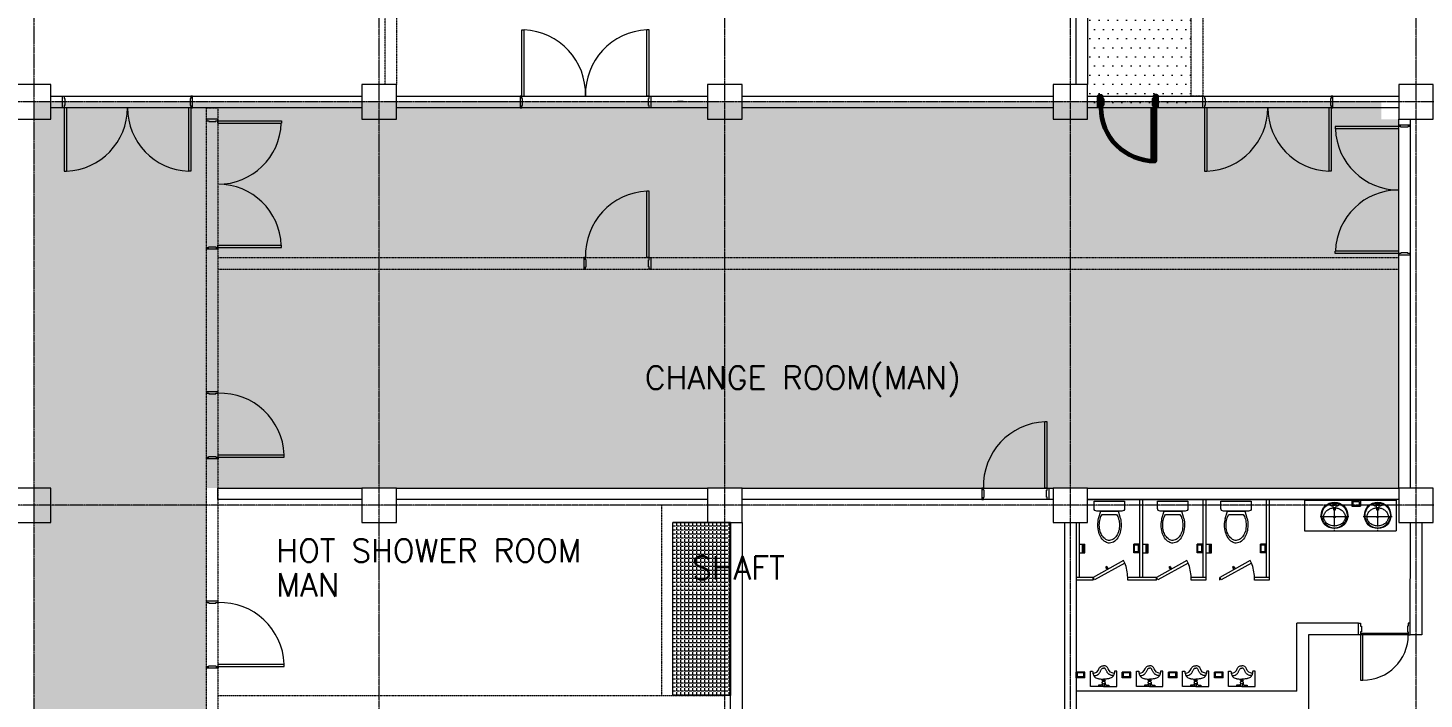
# Model space of a CAD drawing. Extents: x -59767 to 1106559, y -1290 to 1129522.
# Drawn here: x 122758 to 146998, y 278732 to 290379 of the extents above; entities that cross this region are included whole.
import ezdxf
from ezdxf.enums import TextEntityAlignment as Align

# ---------------------------------------------------------------- set-up
doc = ezdxf.new("R2010")
doc.units = 0
doc.linetypes.add('CENTER', pattern=[2, 1.25, -0.25, 0.25, -0.25])
doc.linetypes.add('HIDDEN', pattern=[0.375, 0.25, -0.125])
doc.layers.get('0').update_dxf_attribs({"linetype": 'CONTINUOUS', "lineweight": 9})
for name, color, linetype, lineweight in [('COLUMN', 2, 'CONTINUOUS', 9), ('DOOR', 4, 'CONTINUOUS', 9), ('DRY WALL', 254, 'HIDDEN', 9), ('TEXT', 3, 'CONTINUOUS', 9), ('TOILET', 4, 'CONTINUOUS', 9), ('WALL', 7, 'CONTINUOUS', 9), ('WALL_200', 3, 'CONTINUOUS', 9), ('중간선', 5, 'CONTINUOUS', 9), ('중심선', 1, 'CENTER', 9)]:
    doc.layers.add(name, color=color, linetype=linetype, lineweight=lineweight)
doc.layers.add('HATCH', color=6, linetype='CONTINUOUS')
doc.styles.get("Standard").update_dxf_attribs({"font": 'romans.shx', "bigfont": 'whtgtxt.shx'})
pattern_1 = [(0, (0, 0), (12.7, 21.9970453), [0, -25.4])]

# ---------------------------------------------------------------- blocks, each defined once
blk = doc.blocks.new('column600')
at = {"layer": 'COLUMN', "linetype": 'Continuous'}
blk.add_lwpolyline([(-300, -300), (300, -300), (300, 300), (-300, 300)], close=True, dxfattribs=at)
blk = doc.blocks.new('32')
at = {"color": 4}
for p, q in [((-1319, 1322), (-1319, 1347)), ((-1269, 1322), (-1319, 1322)), ((-1254, 1307), (-1269, 1322)), ((-1254, 1282), (-1254, 1307)), ((-1254, 1237), (-1254, 1242)), ((-1254, 1242), (-1204, 1242)), ((-1204, 1237), (-1254, 1237)), ((-1244, 1347), (-1244, 1297)), ((-1239, 1252), (-1239, 1242)), ((-1219, 1252), (-1219, 1242)), ((-1214, 1347), (-1214, 1297)), ((-1204, 1307), (-1189, 1322)), ((-1204, 1282), (-1204, 1307)), ((-1204, 1242), (-1204, 1237)), ((-1189, 1322), (-1139, 1322)), ((-1139, 1322), (-1139, 1347))]:
    blk.add_line(p, q, dxfattribs=at)
for points in [[(-1229, 1347), (-1339, 1347), (-1459, 1347), (-1459, 1212), (-1459, 1082, 0.198912), (-1458, 1078, 0.198912), (-1454, 1077), (-1444, 1077), (-1424, 1077, 0.198912), (-1423, 1078, 0.063313), (-1419, 1082, 0.157252), (-1416, 1095, -0.093254), (-1414, 1117, -0.019564), (-1406, 1142, -0.033438), (-1399, 1157, -0.037775), (-1393, 1166, -0.028998), (-1384, 1177, -0.078156), (-1361, 1195, -0.067116), (-1329, 1207, -0.008472), (-1323, 1208, -0.00299), (-1304, 1212, -0.029725), (-1271, 1216, -0.024437), (-1229, 1217)], [(-1229, 1347), (-1119, 1347), (-999, 1347), (-999, 1212), (-999, 1082, -0.198912), (-1001, 1078, -0.198912), (-1004, 1077), (-1014, 1077), (-1034, 1077, -0.198912), (-1036, 1078, -0.063313), (-1039, 1082, -0.157252), (-1042, 1095, 0.093254), (-1044, 1117, 0.019564), (-1053, 1142, 0.033438), (-1059, 1157, 0.037775), (-1065, 1166, 0.028998), (-1074, 1177, 0.078156), (-1097, 1195, 0.067116), (-1129, 1207, 0.008472), (-1136, 1208, 0.00299), (-1154, 1212, 0.029725), (-1188, 1216, 0.024437), (-1229, 1217)], [(-1414, 1117, -0.337547), (-1309, 1037, 0.389909), (-1229, 987, -0.037166)], [(-1399, 1157, -0.028843), (-1378, 1155, -0.042834), (-1364, 1152, -0.02628), (-1331, 1139, -0.069019), (-1319, 1132, -0.04558), (-1306, 1118, -0.043799), (-1294, 1102, -0.025173), (-1285, 1084, 0.020072), (-1274, 1062, 0.022189), (-1264, 1045, 0.027483), (-1254, 1032, 0.170498), (-1247, 1027, 0.080612), (-1229, 1027)], [(-1059, 1157, 0.028843), (-1080, 1155, 0.042834), (-1094, 1152, 0.02628), (-1128, 1139, 0.069019), (-1139, 1132, 0.04558), (-1153, 1118, 0.043799), (-1164, 1102, 0.025173), (-1173, 1084, -0.020072), (-1184, 1062, -0.022189), (-1195, 1045, -0.027483), (-1204, 1032, -0.170498), (-1212, 1027, -0.080612), (-1229, 1027)], [(-1044, 1117, 0.337547), (-1149, 1037, -0.389909), (-1229, 987, 0.037166)]]:
    blk.add_lwpolyline(points, format="xyb", dxfattribs=at)
blk.add_circle((-1229, 1277), 25, dxfattribs=at)
blk = doc.blocks.new('A$C2DE71201')
at = {"color": 7, "lineweight": 60}
blk.add_line((0, 75), (-929, 75), dxfattribs=at)
for points in [[(0, 1000), (200, 1000), (200, 965), (150, 965), (150, 950), (50, 950), (50, 965), (0, 965)], [(0, 0), (200, 0), (200, 35), (150, 35), (150, 50), (50, 50), (50, 35), (0, 35)]]:
    blk.add_lwpolyline(points, close=True, dxfattribs=at)
blk.add_lwpolyline([(0, 35), (-930, 35, -0.414214), (0, 965, -0.414214)], format="xyb", dxfattribs=at)
blk.add_lwpolyline([(0, 35), (0, 75)], dxfattribs=at)

msp = doc.modelspace()

# ---------------------------------------------------------------- hatches: boundary and pattern name
at = {"layer": '중간선', "transparency": 33554585}
h = msp.add_hatch(dxfattribs=at)
h.set_pattern_fill('DOTS', color=6, scale=100)
h.set_pattern_definition([(0, (3401.36, 0), (79.375, 158.75), [0, -158.75])])
h.paths.add_polyline_path([(141156.8, 298248.8), (142956.8, 298248.8), (142956.8, 288994.9), (141156.8, 288994.9)])
h = msp.add_hatch(dxfattribs=at)
h.set_pattern_fill('DOTS', color=6, scale=100)
h.set_pattern_definition([(0, (227552.1, 300.01), (79.375, 158.75), [0, -158.75])])
edge = h.paths.add_edge_path()
edge.add_line((62208.2, 275094.9), (122858.2, 275094.9))
edge.add_line((122858.2, 275094.9), (122858.2, 289094.9))
edge.add_line((122858.2, 289094.9), (146256.8, 289094.9))
edge.add_line((146256.8, 289094.9), (146256.8, 286394.9))
edge.add_line((146256.8, 286394.9), (125558.2, 286394.9))
edge.add_line((125558.2, 286394.9), (125558.2, 267044.9))
edge.add_line((125558.2, 267044.9), (122858.2, 267044.9))
edge.add_line((122858.2, 267044.9), (122858.2, 272716.1))
edge.add_line((122858.2, 272716.1), (62208.5, 272694.8))
edge.add_line((62208.5, 272694.8), (62208.2, 275094.9))
at = {"layer": '중간선'}
h = msp.add_hatch(dxfattribs=at)
h.set_pattern_fill('TRIDOTS', color=1)
h.set_pattern_definition(pattern_1)
edge = h.paths.add_edge_path()
edge.add_line((62508.2, 274794.9), (123158.2, 274794.9))
edge.add_line((123158.2, 274794.9), (123158.2, 288794.9))
edge.add_line((123158.2, 288794.9), (146556.8, 288794.9))
edge.add_line((146556.8, 288794.9), (146556.8, 282394.9))
edge.add_line((146556.8, 282394.9), (125858.2, 282394.9))
edge.add_line((125858.2, 282394.9), (125858.2, 266744.9))
edge.add_line((125858.2, 266744.9), (123158.2, 266744.9))
edge.add_line((123158.2, 266744.9), (123158.2, 272416.1))
edge.add_line((123158.2, 272416.1), (62508.5, 272394.8))
edge.add_line((62508.5, 272394.8), (62508.2, 274794.8))
h = msp.add_hatch(dxfattribs=at)
h.set_pattern_fill('TRIDOTS', color=1)
h.set_pattern_definition(pattern_1)
edge = h.paths.add_edge_path()
edge.add_line((62508.2, 274794.9), (123158.2, 274794.9))
edge.add_line((123158.2, 274794.9), (123158.2, 288794.9))
edge.add_line((123158.2, 288794.9), (146556.8, 288794.9))
edge.add_line((146556.8, 288794.9), (146556.8, 282394.9))
edge.add_line((146556.8, 282394.9), (125858.2, 282394.9))
edge.add_line((125858.2, 282394.9), (125858.2, 266744.9))
edge.add_line((125858.2, 266744.9), (123158.2, 266744.9))
edge.add_line((123158.2, 266744.9), (123158.2, 272416.1))
edge.add_line((123158.2, 272416.1), (62508.5, 272394.8))
edge.add_line((62508.5, 272394.8), (62508.2, 274794.8))
h = msp.add_hatch(dxfattribs=at)
h.set_pattern_fill('ANGLE', color=1, scale=10)
h.set_pattern_definition([(0, (399.07, 15050.006), (0, 69.85), [50.8, -19.05]), (90, (399.07, 15050.006), (-69.85, 4e-15), [50.8, -19.05])])
h.paths.add_polyline_path([(133956.8, 281794.9), (134956.8, 281794.9), (134956.8, 278794.9), (133956.8, 278794.9)])

# ---------------------------------------------------------------- linework, layer by layer
at = {"layer": 'DOOR'}
for p, q in [((145858.7, 279849.2), (145858.7, 280049.2)), ((146723.7, 279869.2), (145893.7, 279869.2)), ((146723.7, 279849.2), (145893.7, 279849.2))]:
    msp.add_line(p, q, dxfattribs=at)
for points in [[(145858.7, 279849.2), (145858.7, 280049.2), (145893.7, 280049.2), (145893.7, 279999.2), (145908.7, 279999.2), (145908.7, 279899.2), (145893.7, 279899.2), (145893.7, 279849.2)], [(146758.7, 279849.2), (146758.7, 280049.2), (146723.7, 280049.2), (146723.7, 279999.2), (146708.7, 279999.2), (146708.7, 279899.2), (146723.7, 279899.2), (146723.7, 279849.2)], [(145933.7, 279849.2), (145893.7, 279849.2), (145893.7, 279059.2), (145933.7, 279059.2)]]:
    msp.add_lwpolyline(points, close=True, dxfattribs=at)
msp.add_arc((145933.7, 279849.2), 790, 270, 0, dxfattribs=at)
at = {"layer": 'DRY WALL', "linetype": 'HIDDEN', "lineweight": 9, "ltscale": 0.5}
for p, q in [((126058.2, 286394.9), (146556.8, 286394.9)), ((126058.2, 286194.9), (146556.8, 286194.9)), ((133756.8, 282094.9), (133756.8, 278794.9)), ((126058.2, 278794.9), (134858.2, 278794.9))]:
    msp.add_line(p, q, dxfattribs=at)
for points in [[(143156.8, 298248.8), (143156.8, 289194.9), (142956.8, 289194.9), (142956.8, 298248.8)], [(129158.2, 295994.9), (129158.2, 289394.9), (128958.2, 289394.9), (128958.2, 295994.9)], [(126058.2, 288994.9), (126058.2, 266544.9), (125858.2, 266544.9), (125858.2, 288994.9)]]:
    msp.add_lwpolyline(points, close=True, dxfattribs=at)
at = {"layer": 'HATCH', "color": 7}
msp.add_line((142356.8, 289194.9), (142356.8, 288994.9), dxfattribs=at)
at = {"layer": 'TOILET'}
for p, q in [((142058.2, 282194.9), (142058.2, 280844.9)), ((142108.2, 282194.9), (142108.2, 280844.9)), ((143158.2, 282194.9), (143158.2, 280844.9)), ((143158.2, 282194.9), (143158.2, 280844.9)), ((143208.2, 282194.9), (143208.2, 280794.9)), ((143208.2, 282194.9), (143208.2, 280844.9)), ((144258.2, 282194.9), (144258.2, 280844.9)), ((144308.2, 282194.9), (144308.2, 280794.9)), ((145742.3, 282179.7), (145742.3, 282080)), ((145761.3, 282160.7), (145761.3, 282089.3)), ((145761.3, 282160.7), (145873.3, 282160.7)), ((145873.3, 282160.7), (145873.3, 282089.3)), ((145892.3, 282179.7), (145892.3, 282080)), ((145742.3, 282080), (145892.3, 282080)), ((140958.2, 281794.9), (140958.2, 280794.9)), ((141008.2, 281794.9), (141008.2, 280844.9)), ((141008.2, 281419.9), (141107.9, 281419.9)), ((141008.2, 281269.9), (141107.9, 281269.9)), ((141070.1, 281269.9), (141070.1, 281419.9)), ((141107.9, 281269.9), (141107.9, 281419.9)), ((142058.2, 281419.9), (141958.5, 281419.9)), ((141958.5, 281269.9), (141958.5, 281419.9)), ((142058.2, 281269.9), (141958.5, 281269.9)), ((142039.2, 281400.9), (141967.8, 281400.9)), ((142039.2, 281288.9), (141967.8, 281288.9)), ((142039.2, 281288.9), (142039.2, 281400.9)), ((142058.2, 281269.9), (142058.2, 281419.9)), ((142108.2, 281419.9), (142207.9, 281419.9)), ((142108.2, 281269.9), (142207.9, 281269.9)), ((142170.1, 281269.9), (142170.1, 281419.9)), ((142207.9, 281269.9), (142207.9, 281419.9)), ((143158.2, 281419.9), (143058.5, 281419.9)), ((143058.5, 281269.9), (143058.5, 281419.9)), ((143158.2, 281269.9), (143058.5, 281269.9)), ((143139.2, 281400.9), (143067.8, 281400.9)), ((143139.2, 281288.9), (143067.8, 281288.9)), ((143139.2, 281288.9), (143139.2, 281400.9)), ((143158.2, 281269.9), (143158.2, 281419.9)), ((143158.2, 281269.9), (143158.2, 281419.9)), ((143208.2, 281419.9), (143307.9, 281419.9)), ((143208.2, 281269.9), (143307.9, 281269.9)), ((143270.1, 281269.9), (143270.1, 281419.9)), ((143307.9, 281269.9), (143307.9, 281419.9)), ((144258.2, 281419.9), (144158.5, 281419.9)), ((144158.5, 281269.9), (144158.5, 281419.9)), ((144258.2, 281269.9), (144158.5, 281269.9)), ((144239.2, 281400.9), (144167.8, 281400.9)), ((144239.2, 281288.9), (144167.8, 281288.9)), ((144239.2, 281288.9), (144239.2, 281400.9)), ((144258.2, 281269.9), (144258.2, 281419.9)), ((141777.7, 281135.4), (141252.6, 280844.9)), ((141801.9, 281091.7), (141276.8, 280801.1)), ((141490.9, 281033.9), (141469.1, 281021.8)), ((141469.1, 281021.8), (141493.3, 280978)), ((141490.9, 281033.9), (141515.2, 280990.1)), ((141801.9, 281091.7), (141777.7, 281135.4)), ((142877.7, 281135.4), (142352.6, 280844.9)), ((142901.9, 281091.7), (142376.8, 280801.1)), ((142590.9, 281033.9), (142569.1, 281021.8)), ((142569.1, 281021.8), (142593.3, 280978)), ((142590.9, 281033.9), (142615.2, 280990.1)), ((142901.9, 281091.7), (142877.7, 281135.4)), ((143977.7, 281135.4), (143452.6, 280844.9)), ((144001.9, 281091.7), (143476.8, 280801.1)), ((143690.9, 281033.9), (143669.1, 281021.8)), ((143669.1, 281021.8), (143693.3, 280978)), ((143690.9, 281033.9), (143715.2, 280990.1)), ((144001.9, 281091.7), (143977.7, 281135.4)), ((141252.6, 280844.9), (140958.2, 280844.9)), ((141252.6, 280794.9), (140958.2, 280794.9)), ((141252.6, 280794.9), (141252.6, 280844.9)), ((141276.8, 280801.1), (141252.6, 280844.9)), ((141252.6, 280794.9), (141252.6, 280844.9)), ((142352.6, 280844.9), (141852.6, 280844.9)), ((141852.6, 280794.9), (141852.6, 280844.9)), ((142352.6, 280794.9), (141852.6, 280794.9)), ((142352.6, 280794.9), (142352.6, 280844.9)), ((142376.8, 280801.1), (142352.6, 280844.9)), ((142352.6, 280794.9), (142352.6, 280844.9)), ((142952.6, 280794.9), (142952.6, 280844.9)), ((143208.2, 280844.9), (142952.6, 280844.9)), ((143208.2, 280794.9), (142952.6, 280794.9)), ((143452.6, 280794.9), (143452.6, 280844.9)), ((143476.8, 280801.1), (143452.6, 280844.9)), ((143452.6, 280794.9), (143452.6, 280844.9)), ((144052.6, 280794.9), (144052.6, 280844.9)), ((144308.2, 280844.9), (144052.6, 280844.9)), ((144308.2, 280794.9), (144052.6, 280794.9)), ((140958.7, 279099.9), (140958.7, 279199.6)), ((141108.7, 279199.6), (140958.7, 279199.6)), ((141108.7, 279099.9), (140958.7, 279099.9)), ((140977.7, 279118.9), (140977.7, 279190.3)), ((141089.7, 279118.9), (140977.7, 279118.9)), ((141089.7, 279118.9), (141089.7, 279190.3)), ((141108.7, 279099.9), (141108.7, 279199.6)), ((141758.7, 279099.9), (141758.7, 279199.6)), ((141908.7, 279199.6), (141758.7, 279199.6)), ((141908.7, 279099.9), (141758.7, 279099.9)), ((141777.7, 279118.9), (141777.7, 279190.3)), ((141889.7, 279118.9), (141777.7, 279118.9)), ((141889.7, 279118.9), (141889.7, 279190.3)), ((141908.7, 279099.9), (141908.7, 279199.6)), ((142558.7, 279099.9), (142558.7, 279199.6)), ((142708.7, 279199.6), (142558.7, 279199.6)), ((142708.7, 279099.9), (142558.7, 279099.9)), ((142577.7, 279118.9), (142577.7, 279190.3)), ((142689.7, 279118.9), (142577.7, 279118.9)), ((142689.7, 279118.9), (142689.7, 279190.3)), ((142708.7, 279099.9), (142708.7, 279199.6)), ((143358.7, 279099.9), (143358.7, 279199.6)), ((143508.7, 279199.6), (143358.7, 279199.6)), ((143508.7, 279099.9), (143358.7, 279099.9)), ((143377.7, 279118.9), (143377.7, 279190.3)), ((143489.7, 279118.9), (143377.7, 279118.9)), ((143489.7, 279118.9), (143489.7, 279190.3)), ((143508.7, 279099.9), (143508.7, 279199.6))]:
    msp.add_line(p, q, dxfattribs=at)
at = {"layer": 'TOILET', "color": 4}
for p, q in [((144922.3, 282194.7), (144922.3, 281654.7)), ((146512.3, 282194.7), (144922.3, 282194.7)), ((146512.3, 282179.7), (144922.3, 282179.7)), ((146512.3, 282194.7), (146512.3, 281654.7)), ((141345.9, 281864.3), (141384.1, 281993.8)), ((141384.1, 281993.8), (141689.6, 281993.8)), ((141411.2, 281935.4), (141655.2, 281935.4)), ((141727.7, 281864.3), (141689.6, 281993.8)), ((142445.9, 281864.3), (142484.1, 281993.8)), ((142484.1, 281993.8), (142789.6, 281993.8)), ((142511.2, 281935.4), (142755.2, 281935.4)), ((142827.7, 281864.3), (142789.6, 281993.8)), ((143545.9, 281864.3), (143584.1, 281993.8)), ((143584.1, 281993.8), (143889.6, 281993.8)), ((143611.2, 281935.4), (143855.2, 281935.4)), ((143927.7, 281864.3), (143889.6, 281993.8)), ((145471.6, 282120.7), (145413, 282120.7)), ((145416.1, 282092.7), (145413, 282092.7)), ((145428.3, 282011.7), (145421.1, 282088.2)), ((145456.3, 282011.7), (145428.3, 282011.7)), ((145442.3, 282084.7), (145442.3, 282104.7)), ((145442.3, 281724.7), (145442.3, 282064.7)), ((145463.5, 282088.2), (145456.3, 282011.7)), ((145471.6, 282092.7), (145468.5, 282092.7)), ((145761.3, 282089.3), (145873.3, 282089.3)), ((146221.6, 282120.7), (146163, 282120.7)), ((146166.1, 282092.7), (146163, 282092.7)), ((146178.3, 282011.7), (146171.1, 282088.2)), ((146206.3, 282011.7), (146178.3, 282011.7)), ((146192.3, 282084.7), (146192.3, 282104.7)), ((146192.3, 281724.7), (146192.3, 282064.7)), ((146213.5, 282088.2), (146206.3, 282011.7)), ((146221.6, 282092.7), (146218.5, 282092.7)), ((145212.3, 281893.2), (145191.3, 281893.2)), ((145652.3, 281893.2), (145232.3, 281893.2)), ((145442.3, 281689.2), (145442.3, 281704.7)), ((145443.2, 281650.6), (145443.2, 281666.6)), ((145645.5, 281886), (145626.5, 281886)), ((145691.3, 281893.2), (145672.3, 281893.2)), ((145962.3, 281893.2), (145941.3, 281893.2)), ((146402.3, 281893.2), (145982.3, 281893.2)), ((146192.3, 281689.2), (146192.3, 281704.7)), ((146193.2, 281650.6), (146193.2, 281666.6)), ((146395.5, 281886), (146376.5, 281886)), ((146441.3, 281893.2), (146422.3, 281893.2)), ((144922.3, 281654.7), (146512.3, 281654.7)), ((141967.8, 281288.9), (141967.8, 281400.9)), ((143067.8, 281288.9), (143067.8, 281400.9)), ((144167.8, 281288.9), (144167.8, 281400.9)), ((141089.7, 279190.3), (140977.7, 279190.3)), ((141889.7, 279190.3), (141777.7, 279190.3)), ((142689.7, 279190.3), (142577.7, 279190.3)), ((143489.7, 279190.3), (143377.7, 279190.3))]:
    msp.add_line(p, q, dxfattribs=at)
at = {"layer": 'TOILET', "linetype": 'Continuous'}
msp.add_line((145342.7, 281974.4), (145342.7, 281974.4), dxfattribs=at)
at = {"layer": 'TOILET', "color": 6}
for p, q in [((141086, 281269.9), (141086, 281419.9)), ((141098.6, 281269.9), (141098.6, 281419.9)), ((142186, 281269.9), (142186, 281419.9)), ((142198.6, 281269.9), (142198.6, 281419.9)), ((143286, 281269.9), (143286, 281419.9)), ((143298.6, 281269.9), (143298.6, 281419.9))]:
    msp.add_line(p, q, dxfattribs=at)
at = {"layer": 'TOILET', "color": 4}
for points in [[(141749.4, 281993.5), (141317, 281993.5, -0.4), (141268.2, 282040), (141268.2, 282164.9), (141798.2, 282164.9), (141798.2, 282040, -0.4285714), (141749.4, 281993.5)], [(142849.4, 281993.5), (142417, 281993.5, -0.4), (142368.2, 282040), (142368.2, 282164.9), (142898.2, 282164.9), (142898.2, 282040, -0.4285714), (142849.4, 281993.5)], [(143949.4, 281993.5), (143517, 281993.5, -0.4), (143468.2, 282040), (143468.2, 282164.9), (143998.2, 282164.9), (143998.2, 282040, -0.4285714), (143949.4, 281993.5)], [(141709.4, 281751.3, -0.0666695), (141695.2, 281645.5, -0.0791765), (141658.1, 281563.4, -0.1071522), (141593.1, 281499.7), (141534.4, 281485.6, -0.1413008), (141471.7, 281503.7, -0.1071522), (141410.7, 281563.4, -0.0791765), (141373.6, 281645.5, -0.0666695), (141359.4, 281751.3, -0.0666695), (141373.6, 281857.2, -0.0766174), (141409.1, 281936.8)], [(141659, 281937.9, -0.0777897), (141695.2, 281857.2, -0.0666695), (141709.4, 281751.3)], [(142809.4, 281751.3, -0.0666695), (142795.2, 281645.5, -0.0791765), (142758.1, 281563.4, -0.1071522), (142693.1, 281499.7), (142634.4, 281485.6, -0.1413008), (142571.7, 281503.7, -0.1071522), (142510.7, 281563.4, -0.0791765), (142473.6, 281645.5, -0.0666695), (142459.4, 281751.3, -0.0666695), (142473.6, 281857.2, -0.0766174), (142509.1, 281936.8)], [(142759, 281937.9, -0.0777897), (142795.2, 281857.2, -0.0666695), (142809.4, 281751.3)], [(143909.4, 281751.3, -0.0666695), (143895.2, 281645.5, -0.0791765), (143858.1, 281563.4, -0.1071522), (143793.1, 281499.7), (143734.4, 281485.6, -0.1413008), (143671.7, 281503.7, -0.1071522), (143610.7, 281563.4, -0.0791765), (143573.6, 281645.5, -0.0666695), (143559.4, 281751.3, -0.0666695), (143573.6, 281857.2, -0.0766174), (143609.1, 281936.8)], [(143859, 281937.9, -0.0777897), (143895.2, 281857.2, -0.0666695), (143909.4, 281751.3)], [(145460, 282050.5, -0.0644354), (145514.8, 282038.8, -0.0917189), (145573.8, 282004.9, -0.1035985), (145614.7, 281952.3, -0.1139123), (145628.3, 281893.2, -0.1139123), (145614.7, 281834.1, -0.1035985), (145573.8, 281781.5, -0.0917189), (145514.8, 281747.6, -0.0847847), (145442.3, 281735.2, -0.0847847), (145369.8, 281747.6, -0.0917189), (145310.8, 281781.5, -0.1035985), (145269.9, 281834.1, -0.1139123), (145256.3, 281893.2, -0.1139123), (145269.9, 281952.3, -0.1035985), (145310.8, 282004.9, -0.0917189), (145369.8, 282038.8, -0.0644354), (145424.6, 282050.5)], [(146210, 282050.5, -0.0644354), (146264.8, 282038.8, -0.0917189), (146323.8, 282004.9, -0.1035985), (146364.7, 281952.3, -0.1139123), (146378.3, 281893.2, -0.1139123), (146364.7, 281834.1, -0.1035985), (146323.8, 281781.5, -0.0917189), (146264.8, 281747.6, -0.0847847), (146192.3, 281735.2, -0.0847847), (146119.8, 281747.6, -0.0917189), (146060.8, 281781.5, -0.1035985), (146019.9, 281834.1, -0.1139123), (146006.3, 281893.2, -0.1139123), (146019.9, 281952.3, -0.1035985), (146060.8, 282004.9, -0.0917189), (146119.8, 282038.8, -0.0644354), (146174.6, 282050.5)], [(141738.8, 281752.5, -0.0651218), (141722.4, 281627, -0.0779058), (141679.6, 281530.1, -0.1071771), (141604.1, 281454.5), (141536.7, 281437.9, -0.1441368), (141464.5, 281459.2, -0.1071771), (141393.8, 281530.1, -0.0779058), (141351, 281627, -0.0651218), (141334.6, 281752.5, -0.0576804), (141347.5, 281863.9)], [(141725.9, 281863.9, -0.057645), (141738.8, 281752.5)], [(142838.8, 281752.5, -0.0651218), (142822.4, 281627, -0.0779058), (142779.6, 281530.1, -0.1071771), (142704.1, 281454.5), (142636.7, 281437.9, -0.1441368), (142564.5, 281459.2, -0.1071771), (142493.8, 281530.1, -0.0779058), (142451, 281627, -0.0651218), (142434.6, 281752.5, -0.0576804), (142447.5, 281863.9)], [(142825.9, 281863.9, -0.057645), (142838.8, 281752.5)], [(143938.8, 281752.5, -0.0651218), (143922.4, 281627, -0.0779058), (143879.6, 281530.1, -0.1071771), (143804.1, 281454.5), (143736.7, 281437.9, -0.1441368), (143664.5, 281459.2, -0.1071771), (143593.8, 281530.1, -0.0779058), (143551, 281627, -0.0651218), (143534.6, 281752.5, -0.0576804), (143547.5, 281863.9)], [(143925.9, 281863.9, -0.057645), (143938.8, 281752.5)]]:
    msp.add_lwpolyline(points, format="xyb", dxfattribs=at)
for points in [[(141663.6, 281993.8), (141406.4, 281993.8)], [(141406.4, 281993.8), (141663.6, 281993.8)], [(142763.6, 281993.8), (142506.4, 281993.8)], [(142506.4, 281993.8), (142763.6, 281993.8)], [(143863.6, 281993.8), (143606.4, 281993.8)], [(143606.4, 281993.8), (143863.6, 281993.8)]]:
    msp.add_lwpolyline(points, dxfattribs=at)
for centre, radius in [((145442.3, 281920.7), 230), ((146192.3, 281920.7), 230), ((145442.3, 281920.7), 220), ((145392.3, 282106.7), 25), ((145442.3, 281893.2), 15), ((145442.3, 282106.7), 8), ((145492.3, 282106.7), 25), ((146192.3, 281920.7), 220), ((146142.3, 282106.7), 25), ((146192.3, 281893.2), 15), ((146192.3, 282106.7), 8), ((146242.3, 282106.7), 25)]:
    msp.add_circle(centre, radius, dxfattribs=at)
for centre, start, end in [((145416.1, 282087.7), 5.39095, 90), ((145468.5, 282087.7), 90, 174.60905), ((146166.1, 282087.7), 5.39095, 90), ((146218.5, 282087.7), 90, 174.60905)]:
    msp.add_arc(centre, 5, start, end, dxfattribs=at)
at = {"layer": 'TOILET'}
for centre in [(141187.3, 280836.7), (142287.3, 280836.7), (143387.3, 280836.7)]:
    msp.add_arc(centre, 665.4, 0.70178, 22.53064, dxfattribs=at)
at = {"layer": 'WALL', "color": 0}
for p, q in [((131331.9, 289194.9), (131331.9, 290344.9)), ((131331.9, 290344.9), (131371.9, 290344.9)), ((131371.9, 289194.9), (131371.9, 290344.9)), ((133505.9, 289194.9), (133505.9, 290344.9)), ((133545.9, 290344.9), (133505.9, 290344.9)), ((133545.9, 289194.9), (133545.9, 290344.9)), ((131331.9, 289194.9), (131371.9, 289194.9)), ((133545.9, 289194.9), (133505.9, 289194.9)), ((123358.2, 289014.9), (123358.2, 289174.9)), ((123386.2, 288994.9), (123386.2, 287894.9)), ((123426.2, 288994.9), (123386.2, 288994.9)), ((123426.2, 288994.9), (123426.2, 287894.9)), ((125546.2, 288994.9), (125546.2, 287894.9)), ((125586.2, 288994.9), (125546.2, 288994.9)), ((125586.2, 288994.9), (125586.2, 287894.9)), ((125614.2, 289014.9), (125614.2, 289174.9)), ((131303.9, 289174.9), (131303.9, 289014.9)), ((133573.9, 289174.9), (133573.9, 289014.9)), ((143156.8, 289014.9), (143156.8, 289174.9)), ((143184.8, 288994.9), (143184.8, 287894.9)), ((143224.8, 288994.9), (143184.8, 288994.9)), ((143224.8, 288994.9), (143224.8, 287894.9)), ((145344.8, 288994.9), (145344.8, 287894.9)), ((145384.8, 288994.9), (145344.8, 288994.9)), ((145384.8, 288994.9), (145384.8, 287894.9)), ((145412.8, 289014.9), (145412.8, 289174.9)), ((126038.2, 288794.9), (125878.2, 288794.9)), ((126058.2, 288766.9), (127158.2, 288766.9)), ((126058.2, 288726.9), (126058.2, 288766.9)), ((126058.2, 288726.9), (127158.2, 288726.9)), ((127158.2, 288766.9), (127158.2, 288726.9)), ((146576.8, 288694.9), (146736.8, 288694.9)), ((146556.8, 288666.9), (145456.8, 288666.9)), ((145456.8, 288666.9), (145456.8, 288626.9)), ((146556.8, 288626.9), (145456.8, 288626.9)), ((146556.8, 288626.9), (146556.8, 288666.9)), ((123386.2, 287894.9), (123426.2, 287894.9)), ((125586.2, 287894.9), (125546.2, 287894.9)), ((143184.8, 287894.9), (143224.8, 287894.9)), ((145384.8, 287894.9), (145344.8, 287894.9)), ((133505.9, 286394.9), (133505.9, 287544.9)), ((133545.9, 287544.9), (133505.9, 287544.9)), ((133545.9, 286394.9), (133545.9, 287544.9)), ((126038.2, 286538.9), (125878.2, 286538.9)), ((126058.2, 286606.9), (127158.2, 286606.9)), ((126058.2, 286566.9), (126058.2, 286606.9)), ((126058.2, 286566.9), (127158.2, 286566.9)), ((127158.2, 286566.9), (127158.2, 286606.9)), ((132410.9, 286374.9), (132410.9, 286214.9)), ((133545.9, 286394.9), (133505.9, 286394.9)), ((133573.9, 286374.9), (133573.9, 286214.9)), ((146556.8, 286506.9), (145456.8, 286506.9)), ((145456.8, 286466.9), (145456.8, 286506.9)), ((146556.8, 286466.9), (145456.8, 286466.9)), ((146556.8, 286466.9), (146556.8, 286506.9)), ((146576.8, 286438.9), (146736.8, 286438.9)), ((126038.7, 284066.8), (125878.7, 284066.8)), ((140414.9, 282394.9), (140414.9, 283544.9)), ((140454.9, 283544.9), (140414.9, 283544.9)), ((140454.9, 282394.9), (140454.9, 283544.9)), ((126038.7, 282903.8), (125878.7, 282903.8)), ((126058.7, 282971.8), (127208.7, 282971.8)), ((126058.7, 282931.8), (126058.7, 282971.8)), ((126058.7, 282931.8), (127208.7, 282931.8)), ((127208.7, 282931.8), (127208.7, 282971.8)), ((140454.9, 282394.9), (140414.9, 282394.9)), ((139319.9, 282374.9), (139319.9, 282214.9)), ((140482.9, 282374.9), (140482.9, 282214.9)), ((126038.7, 280434.2), (125878.7, 280434.2)), ((126038.7, 279271.2), (125878.7, 279271.2)), ((126058.7, 279339.2), (127208.7, 279339.2)), ((126058.7, 279299.2), (126058.7, 279339.2)), ((126058.7, 279299.2), (127208.7, 279299.2)), ((127208.7, 279299.2), (127208.7, 279339.2))]:
    msp.add_line(p, q, dxfattribs=at)
for points in [[(123358.2, 288994.9), (123358.2, 289194.9), (123386.2, 289194.9), (123386.2, 289154.9), (123398.2, 289154.9), (123398.2, 289034.9), (123386.2, 289034.9), (123386.2, 288994.9)], [(125614.2, 288994.9), (125614.2, 289194.9), (125586.2, 289194.9), (125586.2, 289154.9), (125574.2, 289154.9), (125574.2, 289034.9), (125586.2, 289034.9), (125586.2, 288994.9)], [(131303.9, 289194.9), (131303.9, 288994.9), (131331.9, 288994.9), (131331.9, 289034.9), (131343.9, 289034.9), (131343.9, 289154.9), (131331.9, 289154.9), (131331.9, 289194.9)], [(133573.9, 289194.9), (133573.9, 288994.9), (133545.9, 288994.9), (133545.9, 289034.9), (133533.9, 289034.9), (133533.9, 289154.9), (133545.9, 289154.9), (133545.9, 289194.9)], [(143156.8, 288994.9), (143156.8, 289194.9), (143184.8, 289194.9), (143184.8, 289154.9), (143196.8, 289154.9), (143196.8, 289034.9), (143184.8, 289034.9), (143184.8, 288994.9)], [(145412.8, 288994.9), (145412.8, 289194.9), (145384.8, 289194.9), (145384.8, 289154.9), (145372.8, 289154.9), (145372.8, 289034.9), (145384.8, 289034.9), (145384.8, 288994.9)], [(126058.2, 288794.9), (125858.2, 288794.9), (125858.2, 288766.9), (125898.2, 288766.9), (125898.2, 288754.9), (126018.2, 288754.9), (126018.2, 288766.9), (126058.2, 288766.9)], [(146556.8, 288694.9), (146756.8, 288694.9), (146756.8, 288666.9), (146716.8, 288666.9), (146716.8, 288654.9), (146596.8, 288654.9), (146596.8, 288666.9), (146556.8, 288666.9)], [(126058.2, 286538.9), (125858.2, 286538.9), (125858.2, 286566.9), (125898.2, 286566.9), (125898.2, 286578.9), (126018.2, 286578.9), (126018.2, 286566.9), (126058.2, 286566.9)], [(132410.9, 286394.9), (132410.9, 286194.9), (132438.9, 286194.9), (132438.9, 286234.9), (132450.9, 286234.9), (132450.9, 286354.9), (132438.9, 286354.9), (132438.9, 286394.9)], [(133573.9, 286394.9), (133573.9, 286194.9), (133545.9, 286194.9), (133545.9, 286234.9), (133533.9, 286234.9), (133533.9, 286354.9), (133545.9, 286354.9), (133545.9, 286394.9)], [(146556.8, 286438.9), (146756.8, 286438.9), (146756.8, 286466.9), (146716.8, 286466.9), (146716.8, 286478.9), (146596.8, 286478.9), (146596.8, 286466.9), (146556.8, 286466.9)], [(126058.7, 284066.8), (125858.7, 284066.8), (125858.7, 284038.8), (125898.7, 284038.8), (125898.7, 284026.8), (126018.7, 284026.8), (126018.7, 284038.8), (126058.7, 284038.8)], [(126058.7, 282903.8), (125858.7, 282903.8), (125858.7, 282931.8), (125898.7, 282931.8), (125898.7, 282943.8), (126018.7, 282943.8), (126018.7, 282931.8), (126058.7, 282931.8)], [(139319.9, 282394.9), (139319.9, 282194.9), (139347.9, 282194.9), (139347.9, 282234.9), (139359.9, 282234.9), (139359.9, 282354.9), (139347.9, 282354.9), (139347.9, 282394.9)], [(140482.9, 282394.9), (140482.9, 282194.9), (140454.9, 282194.9), (140454.9, 282234.9), (140442.9, 282234.9), (140442.9, 282354.9), (140454.9, 282354.9), (140454.9, 282394.9)], [(126058.7, 280434.2), (125858.7, 280434.2), (125858.7, 280406.2), (125898.7, 280406.2), (125898.7, 280394.2), (126018.7, 280394.2), (126018.7, 280406.2), (126058.7, 280406.2)], [(126058.7, 279271.2), (125858.7, 279271.2), (125858.7, 279299.2), (125898.7, 279299.2), (125898.7, 279311.2), (126018.7, 279311.2), (126018.7, 279299.2), (126058.7, 279299.2)]]:
    msp.add_lwpolyline(points, close=True, dxfattribs=at)
for centre, radius, start, end in [((131325.9, 289231.5), 1113.6, 358.11334, 87.63474), ((133551.8, 289231.5), 1113.6, 92.36526, 181.88666), ((123386.2, 288994.9), 1100, 272.08394, 0), ((125586.2, 288994.9), 1100, 180, 267.91606), ((143184.8, 288994.9), 1100, 272.08394, 0), ((145384.8, 288994.9), 1100, 180, 267.91606), ((126058.2, 288766.9), 1100, 270, 357.91606), ((146556.8, 288666.9), 1100, 182.08394, 270), ((126058.2, 286566.9), 1100, 2.08394, 90), ((133551.8, 286431.5), 1113.6, 92.36526, 181.88666), ((146556.8, 286466.9), 1100, 90, 177.91606), ((126095.3, 282925.8), 1113.6, 2.36526, 91.88666), ((140460.9, 282431.5), 1113.6, 92.36526, 181.88666), ((126095.3, 279293.2), 1113.6, 2.36526, 91.88666)]:
    msp.add_arc(centre, radius, start, end, dxfattribs=at)
at = {"layer": 'WALL_200', "ltscale": 0.5}
for p, q in [((141156.8, 282194.9), (146512.3, 282194.7)), ((144788.7, 278869.9), (144788.7, 280049.3)), ((145858.7, 280049.2), (144788.7, 280049.3)), ((144988.7, 279849.3), (144988.7, 277294.9)), ((145858.7, 279849.2), (144988.7, 279849.3)), ((144788.7, 278869.9), (140958.2, 278869.9))]:
    msp.add_line(p, q, dxfattribs=at)
for points in [[(141156.8, 295794.9), (141156.8, 289394.9), (140956.8, 289394.9), (140956.8, 295794.9)], [(123158.2, 289194.9), (128558.2, 289194.9), (128558.2, 288994.9), (123158.2, 288994.9)], [(129158.2, 289194.9), (134558.2, 289194.9), (134558.2, 288994.9), (129158.2, 288994.9)], [(135158.2, 289194.9), (140556.8, 289194.9), (140556.8, 288994.9), (135158.2, 288994.9)], [(141156.8, 289194.9), (146558.2, 289194.9), (146558.2, 288994.9), (141156.8, 288994.9)], [(146756.8, 288794.9), (146756.8, 282394.9), (146556.8, 282394.9), (146556.8, 288794.9)], [(126058.2, 282394.9), (128558.2, 282394.9), (128558.2, 282194.9), (126058.2, 282194.9)], [(129158.2, 282394.9), (134558.2, 282394.9), (134558.2, 282194.9), (129158.2, 282194.9)], [(135156.8, 282394.9), (140556.8, 282394.9), (140556.8, 282194.9), (135156.8, 282194.9)], [(141156.8, 282394.9), (146556.8, 282394.9), (146556.8, 282194.9), (141156.8, 282194.9)], [(135156.8, 281794.9), (135156.8, 275394.9), (134956.8, 275394.9), (134956.8, 281794.9)], [(140958.2, 281794.9), (140958.2, 275394.8), (140758.2, 275394.8), (140758.2, 281794.9)], [(146959.6, 281794.9), (146958.6, 279849.3), (146758.6, 279849.3), (146759.6, 281794.9)]]:
    msp.add_lwpolyline(points, close=True, dxfattribs=at)
at = {"layer": '중간선'}
for p, q in [((130742.2, 289101.8), (130842.2, 289101.8)), ((134135.5, 289101.8), (134035.5, 289101.8))]:
    msp.add_line(p, q, dxfattribs=at)
at = {"layer": '중간선', "color": 2}
msp.add_line((134956.8, 281794.9), (133956.8, 281794.9), dxfattribs=at)
msp.add_lwpolyline([(133956.8, 281794.9), (134956.8, 281794.9), (134956.8, 278794.9), (133956.8, 278794.9)], close=True, dxfattribs=at)
at = {"layer": '중심선'}
for p, q in [((122858.2, 303942.2), (122858.2, 240444.9)), ((128858.2, 266744.9), (128858.2, 303942.2)), ((134858.2, 240444.9), (134858.2, 303942.2)), ((140858.2, 240444.9), (140858.2, 303942.2)), ((146858.2, 240444.9), (146858.2, 303942.2)), ((154858.2, 289094.9), (62208.2, 289094.9)), ((154858.2, 282094.9), (62208.2, 282094.9))]:
    msp.add_line(p, q, dxfattribs=at)

# ---------------------------------------------------------------- block references
at = {"layer": 'COLUMN', "linetype": 'Continuous'}
for p in [(122858.2, 289094.9), (128858.2, 289094.9), (134858.2, 289094.9), (140856.8, 289094.9), (146858.2, 289094.9), (122858.2, 282094.9), (128858.2, 282094.9), (134856.8, 282094.9), (140856.8, 282094.9), (146856.8, 282094.9)]:
    msp.add_blockref('column600', p, dxfattribs=at)
at = {"layer": 'HATCH', "color": 7, "rotation": 89.99999999999997}
msp.add_blockref('A$C2DE71201', (142356.8, 288994.9), dxfattribs=at)
at = {"layer": 'TOILET', "rotation": 180}
for p in [(140204.5, 280295.9), (141004.5, 280295.9), (141804.5, 280295.9), (142604.5, 280295.9)]:
    msp.add_blockref('32', p, dxfattribs=at)

# ---------------------------------------------------------------- texts
at = {"layer": 'TEXT', "lineweight": 9}
for s, p in [('CHANGE ROOM(MAN)', (133469.9, 283989.7)), ('HOT SHOWER ROOM', (127071.8, 280989.4)), ('MAN', (127071.8, 280394.6))]:
    msp.add_text(s, height=400, dxfattribs=at).set_placement(p, align=Align.BOTTOM_LEFT)
msp.add_text('SHAFT', height=400, dxfattribs=at).set_placement((134288.5, 280809.4))

doc.saveas('drawing.dxf')
